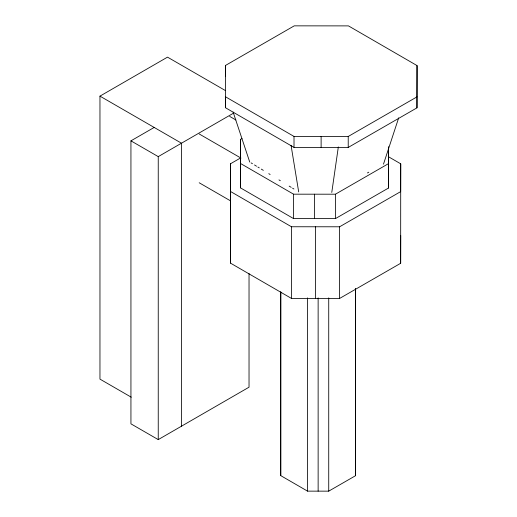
<?xml version="1.0" encoding="UTF-8"?>
<svg xmlns="http://www.w3.org/2000/svg" width="517" height="517" viewBox="0 0 517 517"><rect width="100%" height="100%" fill="white"/><g stroke="black" fill="none" stroke-linecap="round" stroke-linejoin="round"><path stroke-width="0.78" d="M225.425 107.71L225.49 65.446L294.244 25.85L348.452 25.889L417.038 65.581L417.038 76.542L416.973 107.846L348.225 147.442L294.011 147.403L225.425 107.71L225.425 96.744L294.011 136.436L348.225 136.475L416.973 96.879L417.038 65.581M400.72 235.487L400.662 263.282L339.604 298.451L291.459 298.419L230.55 263.166L230.608 163.708L240.321 158.112M230.55 263.166L230.608 163.708M388.603 147.3L388.558 188.014L335.436 218.607L293.553 218.581L240.56 187.91L240.612 139.325L242.008 138.524M240.56 187.91L240.612 139.325M355.618 288.699L355.593 475.679L328.728 491.15L307.544 491.137L280.744 475.627L280.77 291.866M388.558 188.014L388.59 146.686M388.261 156.612L400.72 163.824L400.662 191.62L339.604 226.789L291.459 226.756L230.55 191.503M331.778 192.434L338.338 146.925M383.485 164.173L398.685 117.85M131.24 397.185L99.962 379.123L99.962 96.136L167.508 57.141L225.341 90.527M249.032 273.519L249.032 387.194L158.247 439.612L130.937 423.843L130.937 140.85L154.176 127.434M130.937 140.85L158.247 156.619L233.71 113.049M240.56 163.508L293.553 194.179L335.436 194.205L388.558 163.611M367.413 172.956L368.808 172.193M229.645 116.377L235.907 119.996M199.194 133.961L240.948 158.073M99.962 96.136L181.486 143.203L181.486 426.195M199.194 182.766L230.511 200.848M251.094 162.887L252.458 163.715M254.493 164.962L256.535 166.203M257.893 167.036L259.256 167.863M261.292 169.104L263.334 170.352M268.775 173.667L270.132 174.494M278.973 179.884L280.33 180.717M289.171 186.107L291.207 187.348M292.57 188.182L293.927 189.009M233.141 112.111L249.737 162.06M291.058 145.342L298.69 191.91M416.973 96.879L416.973 107.846M400.72 163.824L400.662 263.282M355.593 288.848L355.593 475.679M348.225 136.475L348.225 147.442M339.604 226.789L339.604 298.451M335.436 194.205L335.436 218.607M328.728 297.876L328.728 491.15M321.122 136.456L321.122 147.423M318.136 297.87L318.136 491.144M315.532 226.769L315.532 298.432M314.498 194.192L314.498 218.594M307.544 297.863L307.544 491.137M294.011 136.436L294.011 147.403M293.553 194.179L293.553 218.581M291.459 226.756L291.459 298.419M280.744 292.021L280.744 475.627M225.49 65.446L225.49 76.413M158.247 156.619L158.247 439.612"/></g></svg>
